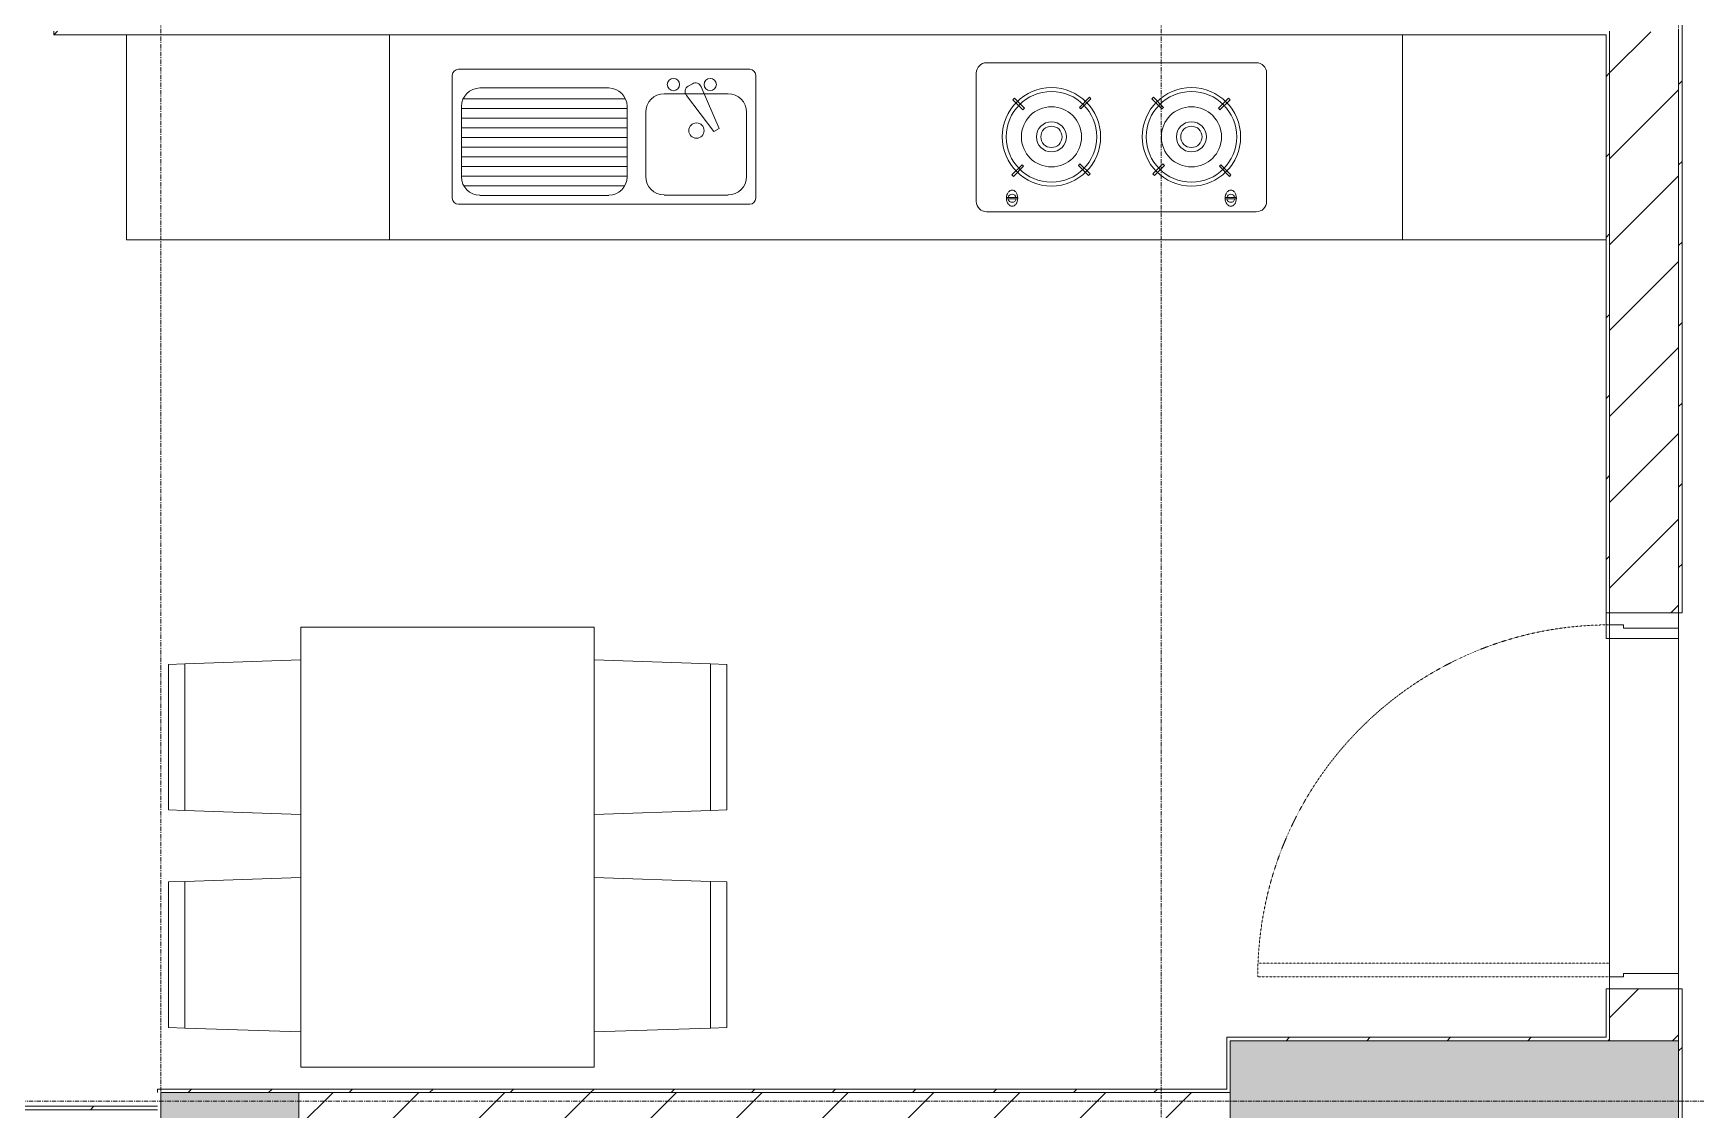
# Model space of a CAD drawing. Header units: millimetres. Extents: x 5356 to 209803, y -16346 to 109894.
# Drawn here: x 111683 to 116502, y 53512 to 56631 of the extents above; entities that cross this region are included whole.
import ezdxf

# ---------------------------------------------------------------- set-up
doc = ezdxf.new("R2010")
doc.units = ezdxf.units.MM
doc.linetypes.add('Grid Line', pattern=[22.225, 12.7, -3.175, 3.175, -3.175])
doc.linetypes.add('NET VAN', pattern=[1.06, 0.53, -0.53])
for name, color, linetype, lineweight in [('0-1', 7, 'Continuous', 5), ('A-DETL-GENF-2', 9, 'NET VAN', 9), ('A-DOOR', 31, 'Continuous', 9), ('A-DOOR-FRAM', 31, 'Continuous', 9), ('A-FLOR-1', 9, 'Continuous', 9), ('A-FLOR-HRAL-1', 9, 'Continuous', 9), ('A-WALL', 113, 'Continuous', 9), ('A-WALL-3', 113, 'Continuous', 18), ('A-WALL-PATT-2', 9, 'Continuous', 9), ('A-WALL-PATT-3', 111, 'Continuous', 9), ('I-FURN', 30, 'Continuous', 9), ('I-FURN-1', 9, 'Continuous', 9), ('I-WALL-1', 253, 'Continuous', 18), ('I-WALL-3', 2, 'Continuous', 18), ('S-COLS-1', 254, 'Continuous', 5), ('S-COLS-2', 253, 'Continuous', 18), ('S-GRID-1', 1, 'Grid Line', 9)]:
    doc.layers.add(name, color=color, linetype=linetype, lineweight=lineweight)
pattern_1 = [(45, (0, 0), (-116.67262, 116.67262), [])]
pattern_2 = [(45, (0, 0), (-124.4508, 124.4508), [])]

# ---------------------------------------------------------------- blocks, each defined once
blk = doc.blocks.new('NCV_TKTC_KET CAU_rvt-1-TKCS_MB ĐỊNH VỊ MỐC TỌA ĐỘ CÔNG TRÌNH')
at = {"layer": 'S-COLS-1'}
for points in [[(115505.9, 53361.9), (116452.6, 53361.9), (116452.6, 53711.9), (115152.6, 53711.9), (115152.6, 53361.9)], [(112452.6, 53361.9), (112452.6, 53561.9), (112052.6, 53561.9), (112052.6, 53361.9)]]:
    blk.add_hatch(color=256, dxfattribs=at).paths.add_polyline_path(points)
at = {"layer": 'S-COLS-2'}
for p, q in [((116452.6, 53711.9), (115152.6, 53711.9)), ((115152.6, 53711.9), (115152.6, 53361.9)), ((116452.6, 53361.9), (116452.6, 53711.9)), ((112052.6, 53561.9), (112052.6, 53361.9)), ((112452.6, 53561.9), (112052.6, 53561.9)), ((112452.6, 53361.9), (112452.6, 53561.9))]:
    blk.add_line(p, q, dxfattribs=at)
blk = doc.blocks.new('HE BEP A - HE BEP A-348232-TKCS_MB ĐỊNH VỊ MỐC TỌA ĐỘ CÔNG TRÌNH')
at = {"layer": 'I-FURN'}
for p, q in [((3.5, 605.3), (3.5, 11)), ((765.9, 11), (765.9, 605.3)), ((765.9, 11), (765.9, 605.3)), ((3703.5, 605.3), (3703.5, 11)), ((948.4, 131.7), (948.4, 487.8)), ((965.9, 505.3), (1810.5, 505.3)), ((1828, 487.8), (1828, 131.7)), ((2467.5, 494.2), (2467.5, 122.2)), ((3279.1, 524.2), (2497.5, 524.2)), ((3309.1, 494.2), (3309.1, 122.2)), ((1401.8, 451.1), (1028.4, 451.1)), ((1747.9, 434.2), (1562.5, 434.2)), ((1644.6, 463.3), (1632.2, 456.1)), ((1670.1, 454.1), (1721.6, 333.3)), ((975, 397.7), (975, 193.3)), ((975, 391.9), (1455.1, 391.9)), ((979.9, 419.9), (1450.3, 419.9)), ((1455.1, 193.3), (1455.1, 397.7)), ((1706.2, 324.4), (1627.3, 429.4)), ((2578, 421.2), (2573.6, 416.8)), ((2573.6, 416.8), (2602.8, 387.7)), ((2607.1, 392.1), (2578, 421.2)), ((2602.8, 387.7), (2607.1, 392.1)), ((2795.6, 424), (2766.5, 394.9)), ((2766.5, 394.9), (2770.8, 390.5)), ((2770.8, 390.5), (2800, 419.6)), ((2800, 419.6), (2795.6, 424)), ((2976.7, 419.6), (2981.1, 424)), ((3005.8, 390.5), (2976.7, 419.6)), ((2981.1, 424), (3010.2, 394.9)), ((3010.2, 394.9), (3005.8, 390.5)), ((3169.5, 392.1), (3198.6, 421.2)), ((3173.9, 387.7), (3169.5, 392.1)), ((3203, 416.8), (3173.9, 387.7)), ((3198.6, 421.2), (3203, 416.8)), ((975, 363.9), (1455.1, 363.9)), ((1509.1, 380.9), (1509.1, 194.2)), ((1801.3, 194.2), (1801.3, 380.9)), ((975, 335.9), (1455.1, 335.9)), ((975, 307.9), (1455.1, 307.9)), ((1721.6, 333.3), (1706.2, 324.4)), ((975, 279.9), (1455.1, 279.9)), ((975, 251.9), (1455.1, 251.9)), ((975, 223.9), (1455.1, 223.9)), ((975, 195.9), (1455.1, 195.9)), ((2570.9, 199.3), (2600, 228.4)), ((2575.3, 194.9), (2570.9, 199.3)), ((2604.4, 224), (2575.3, 194.9)), ((2600, 228.4), (2604.4, 224)), ((2763.7, 226.8), (2768.1, 231.2)), ((2792.8, 197.7), (2763.7, 226.8)), ((2768.1, 231.2), (2797.2, 202)), ((2797.2, 202), (2792.8, 197.7)), ((3008.5, 231.2), (2979.4, 202)), ((2979.4, 202), (2983.8, 197.7)), ((2983.8, 197.7), (3012.9, 226.8)), ((3012.9, 226.8), (3008.5, 231.2)), ((3176.6, 228.4), (3172.2, 224)), ((3172.2, 224), (3201.4, 194.9)), ((3205.8, 199.3), (3176.6, 228.4)), ((3201.4, 194.9), (3205.8, 199.3)), ((981.5, 167.9), (1448.7, 167.9)), ((1810.5, 114.2), (965.9, 114.2)), ((1028.4, 139.9), (1401.8, 139.9)), ((1562.5, 140.8), (1747.9, 140.8)), ((2555.1, 133.3), (2555.1, 129.3)), ((2587.6, 133.3), (2555.1, 133.3)), ((2555.1, 129.3), (2587.6, 129.3)), ((2587.6, 129.3), (2587.6, 133.3)), ((3189, 129.3), (3189, 133.3)), ((3189, 133.3), (3221.5, 133.3)), ((3221.5, 129.3), (3189, 129.3)), ((3221.5, 133.3), (3221.5, 129.3)), ((3279.1, 92.2), (2497.5, 92.2)), ((3.5, 11), (765.9, 11)), ((4293.5, 11), (765.9, 11))]:
    blk.add_line(p, q, dxfattribs=at)
for centre, radius in [((1589.4, 460.9), 17.8), ((1696.1, 460.9), 17.8), ((2685.4, 309.4), 142.6), ((2685.4, 309.4), 131.3), ((3091.2, 309.4), 142.6), ((3091.2, 309.4), 131.3), ((2685.4, 309.4), 87.2), ((3091.2, 309.4), 87.2), ((1656.3, 327.5), 22.2), ((2685.4, 309.4), 43.6), ((2685.4, 309.4), 30.9), ((3091.2, 309.4), 43.6), ((3091.2, 309.4), 30.9)]:
    blk.add_circle(centre, radius, dxfattribs=at)
for centre, radius, start, end in [((965.9, 487.8), 17.5, 90, 180), ((1810.5, 487.8), 17.5, 0, 90), ((2497.5, 494.2), 30, 90, 180), ((3279.1, 494.2), 30, 360, 90), ((1028.4, 397.7), 53.3, 90, 180), ((1401.8, 397.7), 53.3, 360, 90), ((1562.5, 380.9), 53.3, 90, 180), ((1641, 440.7), 17.8, 119.9521, 219.4618), ((1653.4, 447.9), 17.8, 20.5379, 119.9521), ((1747.9, 380.9), 53.3, 360, 90), ((1028.4, 193.3), 53.3, 180, 270), ((1401.8, 193.3), 53.3, 270, 360), ((1562.5, 194.2), 53.3, 180, 270), ((1747.9, 194.2), 53.3, 270, 360), ((2580.1, 134.1), 24.7, 145.204, 163.9419), ((2574.8, 137.9), 18.1, 120.7976, 145.204), ((2571.4, 143.6), 11.5, 90, 120.7976), ((2571.4, 143.6), 11.5, 59.2024, 90), ((2568, 137.9), 18.1, 34.796, 59.2024), ((2562.6, 134.1), 24.7, 16.0581, 34.796), ((3214, 134.1), 24.7, 145.204, 163.9419), ((3208.7, 137.9), 18.1, 120.7976, 145.204), ((3205.3, 143.6), 11.5, 90, 120.7976), ((3205.3, 143.6), 11.5, 59.2024, 90), ((3201.9, 137.9), 18.1, 34.796, 59.2024), ((3196.5, 134.1), 24.7, 16.0581, 34.796), ((965.9, 131.7), 17.5, 180, 270), ((1810.5, 131.7), 17.5, 270, 360), ((2497.5, 122.2), 30, 180, 270), ((2588.6, 131.7), 33.5, 163.9419, 180), ((2588.6, 131.7), 33.5, 180, 196.0581), ((2580.1, 129.2), 24.7, 196.0581, 214.796), ((2571.3, 131.3), 11.6, 9.9102, 170.0898), ((2571.3, 131.3), 11.6, 189.7177, 350.2823), ((2574.8, 125.5), 18.1, 214.796, 239.2024), ((2571.4, 119.8), 11.5, 239.2024, 270), ((2571.4, 119.8), 11.5, 270, 300.7976), ((2568, 125.5), 18.1, 300.7976, 325.204), ((2562.6, 129.2), 24.7, 325.204, 343.9419), ((2554.1, 131.7), 33.5, 0, 16.0581), ((2554.1, 131.7), 33.5, 343.9419, 0), ((3222.5, 131.7), 33.5, 163.9419, 180), ((3222.5, 131.7), 33.5, 180, 196.0581), ((3214, 129.2), 24.7, 196.0581, 214.796), ((3208.7, 125.5), 18.1, 214.796, 239.2024), ((3205.3, 131.3), 11.6, 9.9102, 170.0898), ((3205.3, 131.3), 11.6, 189.7177, 350.2823), ((3205.3, 119.8), 11.5, 239.2024, 270), ((3205.3, 119.8), 11.5, 270, 300.7976), ((3201.9, 125.5), 18.1, 300.7976, 325.204), ((3196.5, 129.2), 24.7, 325.204, 343.9419), ((3188, 131.7), 33.5, 0, 16.0581), ((3188, 131.7), 33.5, 343.9419, 0), ((3279.1, 122.2), 30, 270, 360)]:
    blk.add_arc(centre, radius, start, end, dxfattribs=at)
at = {"layer": 'I-FURN-1'}
for p, q in [((3.5, 605.3), (3.5, 11)), ((3.5, 11), (4293.5, 11))]:
    blk.add_line(p, q, dxfattribs=at)
blk = doc.blocks.new('RES_BAN AN 1 - RES_BAN AN 1-842837-TKCS_MB ĐỊNH VỊ MỐC TỌA ĐỘ CÔNG TRÌNH')
at = {"layer": 'I-FURN-1'}
for p, q in [((-425, 1275), (425, 1275)), ((-425, 0), (-425, 1275)), ((425, 1275), (425, 0)), ((-761.9, 1168.8), (-809.6, 1167.2)), ((-809.6, 1167.2), (-809.6, 745.3)), ((-425, 1180), (-761.9, 1168.8)), ((-761.9, 1168.8), (-761.9, 743.8)), ((-761.9, 743.8), (-761.9, 1168.8)), ((-425, 732.5), (-425, 1180)), ((425, 1180), (761.9, 1168.8)), ((425, 732.5), (425, 1180)), ((761.9, 1168.8), (761.9, 743.8)), ((761.9, 1168.8), (761.9, 743.8)), ((809.6, 1167.2), (761.9, 1168.8)), ((809.6, 745.3), (809.6, 1167.2)), ((-809.6, 745.3), (-761.9, 743.8)), ((-761.9, 743.8), (-425, 732.5)), ((761.9, 743.8), (425, 732.5)), ((761.9, 743.8), (809.6, 745.3)), ((-809.6, 536.9), (-761.9, 538.5)), ((-809.6, 115.1), (-809.6, 536.9)), ((-425, 549.7), (-761.9, 538.5)), ((-761.9, 538.5), (-761.9, 113.5)), ((-761.9, 538.5), (-761.9, 113.5)), ((-425, 102.3), (-425, 549.7)), ((425, 549.7), (761.9, 538.5)), ((425, 102.3), (425, 549.7)), ((761.9, 538.5), (761.9, 113.5)), ((761.9, 538.5), (809.6, 536.9)), ((761.9, 113.5), (761.9, 538.5)), ((809.6, 536.9), (809.6, 115.1)), ((-761.9, 113.5), (-809.6, 115.1)), ((-761.9, 113.5), (-425, 102.3)), ((761.9, 113.5), (425, 102.3)), ((809.6, 115.1), (761.9, 113.5)), ((425, 0), (-425, 0))]:
    blk.add_line(p, q, dxfattribs=at)
blk = doc.blocks.new('Railing - Railing-964293-TKCS_MB ĐỊNH VỊ MỐC TỌA ĐỘ CÔNG TRÌNH')
at = {"layer": 'A-FLOR-HRAL-1'}
for p, q in [((88834.1, 47376.2), (88834.1, 47366.2)), ((88834.1, 47366.2), (88844, 47376.2)), ((88834.1, 47366.2), (93334.1, 47366.2)), ((93334.1, 45691.3), (93334.1, 45616.7)), ((93344.1, 45616.7), (93344.1, 45691.3)), ((93344.1, 45616.7), (93334.1, 45616.7))]:
    blk.add_line(p, q, dxfattribs=at)
blk = doc.blocks.new('NCV_TKTC_TANG 1_rvt-1-TKCS_MB ĐỊNH VỊ MỐC TỌA ĐỘ CÔNG TRÌNH')
at = {"layer": 'A-WALL-PATT-2'}
h = blk.add_hatch(dxfattribs=at)
h.set_pattern_fill('FP_3', color=256, style=0, pattern_type=2)
h.set_pattern_definition(pattern_1)
h.paths.add_polyline_path([(116252.6, 53711.9), (116252.6, 53861.9), (116242.6, 53861.9), (116242.6, 53711.9)])
h.paths.add_polyline_path([(116252.6, 54951.9), (116252.6, 56636.9), (116242.6, 56636.9), (116242.6, 54951.9)])
h = blk.add_hatch(dxfattribs=at)
h.set_pattern_fill('FP_3', color=256, style=0, pattern_type=2)
h.set_pattern_definition(pattern_1)
h.paths.add_polyline_path([(115142.6, 53711.9), (116242.6, 53711.9), (116242.6, 53721.9), (115142.6, 53721.9)])
h = blk.add_hatch(dxfattribs=at)
h.set_pattern_fill('FP_3', color=256, style=0, pattern_type=2)
h.set_pattern_definition(pattern_1)
h.paths.add_polyline_path([(112052.6, 53561.9), (115152.6, 53561.9), (115152.6, 53571.9), (112042.6, 53571.9), (112042.6, 53561.9)])
h = blk.add_hatch(dxfattribs=at)
h.set_pattern_fill('FP_3', color=256, style=0, pattern_type=2)
h.set_pattern_definition(pattern_1)
h.paths.add_polyline_path([(108162.6, 53511.9), (112042.6, 53511.9), (112042.6, 53521.9), (108162.6, 53521.9)])
at = {"layer": 'A-FLOR-1'}
for p, q in [((116252.6, 53861.9), (116252.6, 54877.4)), ((116452.5, 54877.4), (116252.6, 54877.4)), ((116252.6, 54877.4), (116252.6, 53861.9)), ((116452.5, 53906.9), (116452.5, 54877.4)), ((112052.6, 53511.9), (112052.6, 53561.9))]:
    blk.add_line(p, q, dxfattribs=at)
at = {"layer": 'I-WALL-1'}
for p, q in [((116252.6, 54951.9), (116252.6, 56636.9)), ((116242.6, 56626.9), (116242.6, 54951.9)), ((116242.6, 54951.9), (116252.6, 54951.9)), ((116252.6, 53861.9), (116242.6, 53861.9)), ((116242.6, 53861.9), (116242.6, 53721.9)), ((116252.6, 53711.9), (116252.6, 53861.9)), ((116242.6, 53721.9), (115142.6, 53721.9)), ((115142.6, 53721.9), (115142.6, 53711.9)), ((115142.6, 53711.9), (115142.6, 53571.9)), ((115152.6, 53711.9), (116242.6, 53711.9)), ((115152.6, 53571.9), (115152.6, 53711.9)), ((116242.6, 53711.9), (116252.6, 53711.9)), ((115142.6, 53571.9), (112042.6, 53571.9)), ((112042.6, 53571.9), (112042.6, 53561.9)), ((112052.6, 53561.9), (115152.6, 53561.9)), ((115152.6, 53561.9), (115152.6, 53571.9)), ((112042.6, 53521.9), (108162.6, 53521.9)), ((108162.6, 53511.9), (112042.6, 53511.9))]:
    blk.add_line(p, q, dxfattribs=at)
at = {"layer": 'A-FLOR-HRAL-1'}
blk.add_blockref('Railing - Railing-964293-TKCS_MB ĐỊNH VỊ MỐC TỌA ĐỘ CÔNG TRÌNH', (22908.5, 9260.7), dxfattribs=at)
at = {"layer": 'I-FURN-1'}
for name, p in [('HE BEP A - HE BEP A-348232-TKCS_MB ĐỊNH VỊ MỐC TỌA ĐỘ CÔNG TRÌNH', (111949.1, 56021.6)), ('RES_BAN AN 1 - RES_BAN AN 1-842837-TKCS_MB ĐỊNH VỊ MỐC TỌA ĐỘ CÔNG TRÌNH', (112883.8, 53635.2))]:
    blk.add_blockref(name, p, dxfattribs=at)
blk = doc.blocks.new('FD_05 - FD_05-1000x2200mm-835433-TKCS_MB ĐỊNH VỊ MỐC TỌA ĐỘ CÔNG TRÌNH')
at = {"layer": 'A-DETL-GENF-2'}
for p, q in [((510, -100), (470, -100)), ((470, -100), (470, -1120)), ((510, -1120), (510, -100)), ((470, -1120), (510, -1120))]:
    blk.add_line(p, q, dxfattribs=at)
blk.add_arc((510, -100), 1020, 180, 267.7525, dxfattribs=at)
at = {"layer": 'A-DOOR-FRAM'}
for p, q in [((-545, 100), (-500, 100)), ((-545, -100), (-545, 100)), ((-500, 100), (-500, -60)), ((500, 100), (545, 100)), ((500, -60), (500, 100)), ((545, 100), (545, -100)), ((-500, -60), (-510, -60)), ((-510, -60), (-510, -100)), ((510, -60), (500, -60)), ((510, -100), (510, -60)), ((-510, -100), (-545, -100)), ((545, -100), (510, -100))]:
    blk.add_line(p, q, dxfattribs=at)

msp = doc.modelspace()

# ---------------------------------------------------------------- hatches: boundary and pattern name
at = {"layer": 'A-WALL-PATT-3'}
h = msp.add_hatch(dxfattribs=at)
h.set_pattern_fill('FP_8', color=256, style=0, pattern_type=2)
h.set_pattern_definition(pattern_1)
h.paths.add_polyline_path([(116462.6, 49161.9), (116462.6, 51761.9), (116452.6, 51761.9), (116452.6, 49161.9)])
h.paths.add_polyline_path([(116452.6, 52751.9), (116462.6, 52751.9), (116462.6, 53861.9), (116452.6, 53861.9), (116452.6, 53361.9)])
h.paths.add_polyline_path([(116452.6, 54951.9), (116462.6, 54951.9), (116462.6, 62061.9), (116452.6, 62061.9), (116452.6, 56635.3)])
h.paths.add_polyline_path([(116452.6, 63151.9), (116462.6, 63151.9), (116462.6, 70111.9), (116452.6, 70111.9), (116452.6, 64526.9)])
h = msp.add_hatch(dxfattribs=at)
h.set_pattern_fill('FP_1', color=256, style=0, pattern_type=2)
h.set_pattern_definition(pattern_2)
h.paths.add_polyline_path([(116252.6, 53711.9), (116452.6, 53711.9), (116452.6, 53861.9), (116252.6, 53861.9)])
h.paths.add_polyline_path([(116292.6, 54951.9), (116452.6, 54951.9), (116452.6, 56635.3), (116252.6, 56635.3), (116252.6, 54951.9)])
h.paths.add_polyline_path([(116452.6, 56835.3), (116452.6, 61561.9), (116252.6, 61561.9), (116252.6, 56835.3)])
h = msp.add_hatch(dxfattribs=at)
h.set_pattern_fill('FP_1', color=256, style=0, pattern_type=2)
h.set_pattern_definition(pattern_2)
h.paths.add_polyline_path([(115152.6, 53361.9), (115152.6, 53561.9), (112452.6, 53561.9), (112452.6, 53361.9), (114752.6, 53361.9)])

# ---------------------------------------------------------------- linework, layer by layer
at = {"layer": 'A-WALL'}
for p, q in [((116452.6, 54951.9), (116452.6, 56635.3)), ((116452.6, 56635.3), (116452.6, 54951.9)), ((116252.6, 53896.9), (116252.6, 54916.9)), ((116452.6, 54906.9), (116452.6, 53906.9)), ((116452.6, 53711.9), (116452.6, 53861.9)), ((116452.6, 53861.9), (116452.6, 53711.9))]:
    msp.add_line(p, q, dxfattribs=at)
at = {"layer": 'A-WALL-3'}
for p, q in [((116252.6, 56635.3), (116252.6, 54951.9)), ((116252.6, 53861.9), (116252.6, 53711.9)), ((116252.6, 53711.9), (116452.6, 53711.9)), ((115152.6, 53561.9), (112452.6, 53561.9)), ((112452.6, 53561.9), (112452.6, 53361.9)), ((115152.6, 53361.9), (115152.6, 53561.9))]:
    msp.add_line(p, q, dxfattribs=at)
at = {"layer": 'I-WALL-3'}
for p, q in [((116462.6, 54951.9), (116462.6, 62061.9)), ((116452.6, 54951.9), (116462.6, 54951.9)), ((116462.6, 53861.9), (116452.6, 53861.9)), ((116462.6, 52751.9), (116462.6, 53861.9)), ((116452.6, 53711.9), (116452.6, 53361.9))]:
    msp.add_line(p, q, dxfattribs=at)
at = {"layer": 'S-GRID-1'}
for p, q in [((112052.6, 20960.6), (112052.6, 80482.7)), ((114952.6, 20960.6), (114952.6, 80482.7)), ((116452.6, 20960.6), (116452.6, 80482.7)), ((131551.8, 53536.9), (29351.8, 53536.9))]:
    msp.add_line(p, q, dxfattribs=at)

# ---------------------------------------------------------------- block references
at = {"layer": '0-1'}
for name in ['NCV_TKTC_KET CAU_rvt-1-TKCS_MB ĐỊNH VỊ MỐC TỌA ĐỘ CÔNG TRÌNH', 'NCV_TKTC_TANG 1_rvt-1-TKCS_MB ĐỊNH VỊ MỐC TỌA ĐỘ CÔNG TRÌNH']:
    msp.add_blockref(name, (0, 0), dxfattribs=at)
at = {"layer": 'A-DOOR', "rotation": 269.9999999999999}
msp.add_blockref('FD_05 - FD_05-1000x2200mm-835433-TKCS_MB ĐỊNH VỊ MỐC TỌA ĐỘ CÔNG TRÌNH', (116352.6, 54406.9), dxfattribs=at)

doc.saveas('drawing.dxf')
